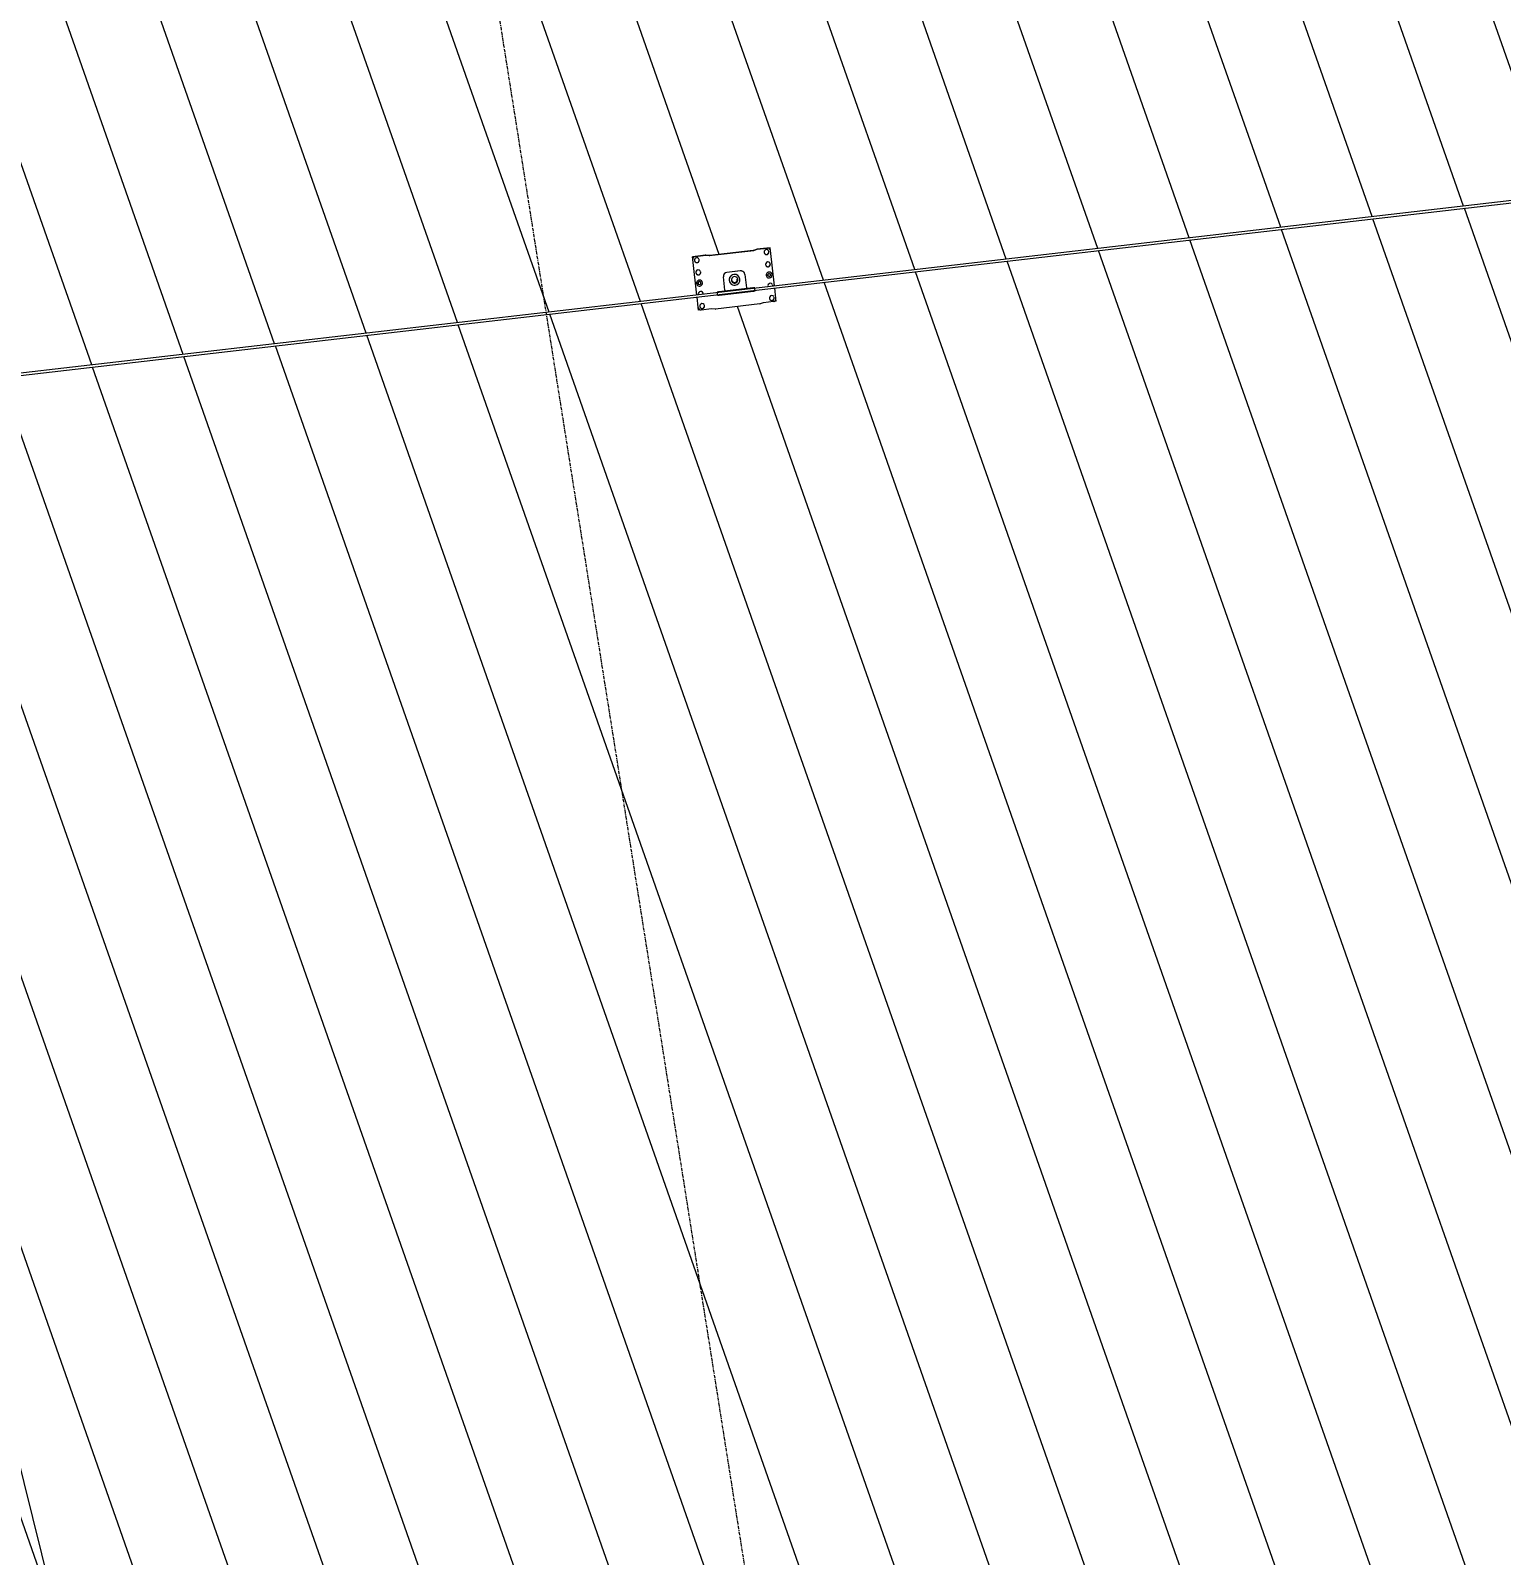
# Model space of a CAD drawing. Header units: millimetres. Extents: x -2355779 to -2216356, y 3874558 to 4068437.
# Drawn here: x -2318621 to -2313166, y 3975290 to 3980943 of the extents above; entities that cross this region are included whole.
import ezdxf

# ---------------------------------------------------------------- set-up
doc = ezdxf.new("R2010")
doc.units = ezdxf.units.MM
doc.linetypes.add('Grid Line', pattern=[21, 12, -3, 3, -3])
for name, color, linetype, lineweight in [('A-ANNO-DIMS', 211, 'Continuous', 5), ('A-ANNO-DIMS-200', 211, 'Continuous', 5), ('A-ROOF-PATT', 132, 'Continuous', 5), ('G-ANNO-SYMB', 111, 'Continuous', 5), ('Q-SPCQ', 91, 'Continuous', 5), ('S-GRID', 1, 'Continuous', 5)]:
    doc.layers.add(name, color=color, linetype=linetype, lineweight=lineweight)
doc.styles.add('Arial', font='arial.ttf', dxfattribs={"height": 500})
doc.dimstyles.new('2_5-Diagonal-_deg_-Decimal_O', dxfattribs={"dimscale": 304.8, "dimtxt": 510.1297, "dimasz": 0.984252, "dimexe": 0.656168, "dimexo": 0.0625, "dimgap": 0.984252, "dimtad": 1, "dimdec": 0, "dimzin": 0, "dimdsep": 46, "dimtxsty": 'Arial', "dimblk1": 'OBLIQUE', "dimblk2": 'OBLIQUE', "dimsah": 1, "dimcen": 0.09, "dimdle": 0.656168, "dimazin": 0, "dimtfac": 1, "dimtdec": 4, "dimtix": 1, "dimtmove": 0, "dimatfit": 3, "dimfxl": 3.28084, "dimfxlon": 1, "dimtvp": 1, "dimtfill": 1, "dimtolj": 1, "dimtzin": 0, "dimlwd": 15, "dimlwe": 15, "dimarcsym": 2})

# ---------------------------------------------------------------- blocks, each defined once
blk = doc.blocks.new('Static Line_Sayfa_Metal Deck_Pan Mount - Up to 15 _ pitch - Max 2 Users-1848369-GA - Part B 6m')
at = {"layer": 'Q-SPCQ'}
for p, q in [((-2310320.5, 3980638.2), (-2316004.8, 3979979.8)), ((-2316003.9, 3979971.8), (-2310319.6, 3980630.3)), ((-2316117, 3980110.4), (-2316166.7, 3980104.7)), ((-2316117, 3980110.3), (-2316117, 3980110.4)), ((-2316104.1, 3980109.1), (-2315939.4, 3980128.1)), ((-2315941, 3980128.1), (-2316102.6, 3980109.4)), ((-2315928.4, 3980132), (-2315940, 3980128.2)), ((-2315938.4, 3980128.3), (-2315926.9, 3980132.1)), ((-2315878.6, 3980138), (-2315928.3, 3980132.2)), ((-2315928.3, 3980132.1), (-2315878.6, 3980137.8)), ((-2315888.5, 3980136.7), (-2315927.5, 3980132.2)), ((-2315925.9, 3980132.3), (-2315888.5, 3980136.6)), ((-2315900.3, 3980118.9), (-2315900.3, 3980118.8)), ((-2315883.3, 3980124.8), (-2315883.3, 3980124.9)), ((-2315878.6, 3980137.8), (-2315878.6, 3980138)), ((-2315877.4, 3980127.8), (-2315878.6, 3980137.8)), ((-2315877.9, 3980130), (-2315877.9, 3980130.1)), ((-2315862.3, 3979996.6), (-2315877.4, 3980127.8)), ((-2316166.7, 3980104.5), (-2316117, 3980110.3)), ((-2316165.5, 3980094.5), (-2316166.7, 3980104.5)), ((-2316150.3, 3979962.3), (-2316165.5, 3980094.5)), ((-2316158.6, 3980089), (-2316158.6, 3980089)), ((-2316117.8, 3980110.2), (-2316156.7, 3980105.7)), ((-2316156.7, 3980105.6), (-2316119.3, 3980109.9)), ((-2316141.6, 3980094.9), (-2316141.6, 3980095)), ((-2316118.3, 3980110), (-2316105, 3980109)), ((-2316103.5, 3980109.3), (-2316116.8, 3980110.3)), ((-2315895.1, 3980073.5), (-2315895.1, 3980073.4)), ((-2315878.1, 3980079.4), (-2315878.1, 3980079.5)), ((-2316153.4, 3980043.6), (-2316153.3, 3980043.6)), ((-2316145.4, 3980009.3), (-2316141, 3980012.8)), ((-2316140.9, 3980012.5), (-2316145.4, 3980009)), ((-2316144.8, 3980003.7), (-2316145.4, 3980009.3)), ((-2316145.4, 3980009), (-2316144.7, 3980003.5)), ((-2316144.7, 3980003.5), (-2316139.6, 3980001.3)), ((-2316140.9, 3980012.5), (-2316141, 3980012.7)), ((-2316141, 3980012.7), (-2316135.8, 3980010.4)), ((-2316135.7, 3980010.2), (-2316140.9, 3980012.5)), ((-2316139.6, 3980001.3), (-2316135.1, 3980004.6)), ((-2316136.4, 3980049.5), (-2316136.4, 3980049.6)), ((-2316135.1, 3980004.6), (-2316135.7, 3980010.2)), ((-2316046, 3979980.4), (-2316051.7, 3980029.5)), ((-2315988.9, 3980052), (-2316038.6, 3980046.3)), ((-2315988.8, 3980051.9), (-2316038.5, 3980046.1)), ((-2316029, 3980012.7), (-2316029, 3980012.5)), ((-2316021.3, 3980015.2), (-2316021.2, 3980014.8)), ((-2316019.2, 3980015.4), (-2316019.2, 3980015.4)), ((-2316000.9, 3980021.8), (-2316000.9, 3980021.8)), ((-2315999, 3980022.6), (-2315999.1, 3980023)), ((-2315991.5, 3980025.7), (-2315991.5, 3980025.8)), ((-2315973, 3980042), (-2315973, 3980042.1)), ((-2315972.2, 3980038.7), (-2315966.6, 3979989.6)), ((-2315882.7, 3980042.6), (-2315887.2, 3980039.2)), ((-2315887.2, 3980039.2), (-2315886.5, 3980033.6)), ((-2315882.6, 3980042.4), (-2315887.1, 3980038.9)), ((-2315887.1, 3980038.9), (-2315886.4, 3980033.3)), ((-2315886.4, 3980033.3), (-2315881.3, 3980031.1)), ((-2315877.6, 3980040.3), (-2315882.7, 3980042.6)), ((-2315882.6, 3980042.4), (-2315882.7, 3980042.6)), ((-2315877.5, 3980040), (-2315882.6, 3980042.4)), ((-2315881.3, 3980031.1), (-2315876.8, 3980034.5)), ((-2315876.8, 3980034.5), (-2315877.5, 3980040)), ((-2315869, 3980000), (-2315869, 3980000.1)), ((-2316003.8, 3979979.9), (-2348375.7, 3976235.9)), ((-2348375.7, 3976227.9), (-2316002.9, 3979972)), ((-2316144.9, 3979915.9), (-2316149.5, 3979955.5)), ((-2316144.2, 3979964.3), (-2316144.2, 3979964.2)), ((-2316144.2, 3979964.2), (-2316144.1, 3979963.9)), ((-2316127.2, 3979970.2), (-2316127.2, 3979970.2)), ((-2316070.4, 3979974.5), (-2316074.5, 3979973)), ((-2316073.3, 3979962.6), (-2316068.9, 3979962.1)), ((-2316068.1, 3979975), (-2316070.4, 3979974.5)), ((-2316066.6, 3979962.1), (-2316068.9, 3979962.1)), ((-2315942.1, 3979989.6), (-2316068.1, 3979975)), ((-2316066.6, 3979962.1), (-2315940.6, 3979976.7)), ((-2315942.1, 3979989.6), (-2315939.8, 3979989.6)), ((-2315940.6, 3979976.7), (-2315938.4, 3979977.2)), ((-2315935.4, 3979989.1), (-2315939.8, 3979989.6)), ((-2315938.4, 3979977.2), (-2315934.2, 3979978.7)), ((-2315886, 3979994.1), (-2315885.9, 3979994.1)), ((-2315880.7, 3979948.8), (-2315880.7, 3979948.7)), ((-2315863.7, 3979954.7), (-2315863.8, 3979954.7)), ((-2315856.9, 3979949.2), (-2315861.5, 3979989.1)), ((-2315855.8, 3979939.4), (-2315856.9, 3979949.2)), ((-2316143.8, 3979906.1), (-2316145, 3979915.9)), ((-2316144.5, 3979913.8), (-2316144.4, 3979913.8)), ((-2316134.6, 3979907.2), (-2316143.8, 3979906.1)), ((-2316139, 3979918.9), (-2316139, 3979918.8)), ((-2316096.4, 3979911.5), (-2316133.9, 3979907.1)), ((-2316122, 3979924.8), (-2316122, 3979924.9)), ((-2316082.2, 3979910.6), (-2316095.5, 3979911.5)), ((-2315916.6, 3979929.7), (-2316081.2, 3979910.7)), ((-2315904, 3979933.7), (-2315915.6, 3979929.9)), ((-2315865.7, 3979938.2), (-2315903.1, 3979933.8)), ((-2315855.8, 3979939.4), (-2315864.9, 3979938.4))]:
    blk.add_line(p, q, dxfattribs=at)
at = {"layer": 'Q-SPCQ', "flags": 128}
for points in [[(-2315900.3, 3980118.8), (-2315900.2, 3980118.5), (-2315900, 3980118.2), (-2315899.9, 3980117.8), (-2315899.7, 3980117.5), (-2315899.5, 3980117.2), (-2315899.3, 3980116.9), (-2315899.1, 3980116.6), (-2315898.9, 3980116.3), (-2315898.7, 3980116), (-2315898.5, 3980115.8), (-2315898.2, 3980115.5), (-2315898, 3980115.2), (-2315897.7, 3980115), (-2315897.4, 3980114.8), (-2315897.1, 3980114.5), (-2315896.8, 3980114.3), (-2315896.5, 3980114.1), (-2315896.2, 3980114), (-2315895.9, 3980113.8), (-2315895.6, 3980113.6), (-2315895.3, 3980113.5), (-2315894.9, 3980113.4), (-2315894.6, 3980113.2), (-2315894.2, 3980113.1), (-2315893.9, 3980113.1), (-2315893.5, 3980113), (-2315893.2, 3980112.9), (-2315892.8, 3980112.9), (-2315892.5, 3980112.8), (-2315892.1, 3980112.8), (-2315891.7, 3980112.8), (-2315891.4, 3980112.8), (-2315891, 3980112.8), (-2315890.8, 3980112.9)], [(-2315890.8, 3980112.9), (-2315890.4, 3980112.9), (-2315890.1, 3980113), (-2315889.7, 3980113.1), (-2315889.4, 3980113.1), (-2315889, 3980113.3), (-2315888.7, 3980113.4), (-2315888.3, 3980113.5), (-2315888, 3980113.6), (-2315887.7, 3980113.8), (-2315887.4, 3980114), (-2315887.1, 3980114.2), (-2315886.8, 3980114.4), (-2315886.5, 3980114.6), (-2315886.2, 3980114.8), (-2315885.9, 3980115), (-2315885.6, 3980115.3), (-2315885.4, 3980115.5), (-2315885.1, 3980115.8), (-2315884.9, 3980116), (-2315884.7, 3980116.3), (-2315884.5, 3980116.6), (-2315884.3, 3980116.9), (-2315884.1, 3980117.2), (-2315883.9, 3980117.5), (-2315883.7, 3980117.8), (-2315883.6, 3980118.2), (-2315883.4, 3980118.5), (-2315883.3, 3980118.8), (-2315883.2, 3980119.2), (-2315883.1, 3980119.5), (-2315883, 3980119.9), (-2315882.9, 3980120.2), (-2315882.9, 3980120.6), (-2315882.8, 3980120.9), (-2315882.8, 3980121.3), (-2315882.8, 3980121.7), (-2315882.8, 3980122), (-2315882.8, 3980122.4), (-2315882.9, 3980122.7), (-2315882.9, 3980123.1), (-2315883, 3980123.5), (-2315883, 3980123.8), (-2315883.1, 3980124.2), (-2315883.2, 3980124.5), (-2315883.3, 3980124.8)], [(-2316158.6, 3980089), (-2316158.4, 3980088.6), (-2316158.3, 3980088.3), (-2316158.1, 3980088), (-2316158, 3980087.6), (-2316157.8, 3980087.3), (-2316157.6, 3980087), (-2316157.4, 3980086.7), (-2316157.2, 3980086.4), (-2316157, 3980086.2), (-2316156.7, 3980085.9), (-2316156.5, 3980085.6), (-2316156.2, 3980085.4), (-2316156, 3980085.1), (-2316155.7, 3980084.9), (-2316155.4, 3980084.7), (-2316155.1, 3980084.5), (-2316154.8, 3980084.3), (-2316154.5, 3980084.1), (-2316154.2, 3980083.9), (-2316153.8, 3980083.8), (-2316153.5, 3980083.6), (-2316153.2, 3980083.5), (-2316152.8, 3980083.4), (-2316152.5, 3980083.3), (-2316152.1, 3980083.2), (-2316151.8, 3980083.1), (-2316151.4, 3980083), (-2316151.1, 3980083), (-2316150.7, 3980083), (-2316150.4, 3980082.9), (-2316150, 3980082.9), (-2316149.6, 3980083), (-2316149.3, 3980083), (-2316149, 3980083)], [(-2316149, 3980083), (-2316148.7, 3980083), (-2316148.3, 3980083.1), (-2316148, 3980083.2), (-2316147.6, 3980083.3), (-2316147.3, 3980083.4), (-2316146.9, 3980083.5), (-2316146.6, 3980083.6), (-2316146.3, 3980083.8), (-2316146, 3980083.9), (-2316145.6, 3980084.1), (-2316145.3, 3980084.3), (-2316145, 3980084.5), (-2316144.7, 3980084.7), (-2316144.4, 3980084.9), (-2316144.2, 3980085.1), (-2316143.9, 3980085.4), (-2316143.6, 3980085.6), (-2316143.4, 3980085.9), (-2316143.2, 3980086.2), (-2316142.9, 3980086.4), (-2316142.7, 3980086.7), (-2316142.5, 3980087), (-2316142.3, 3980087.3), (-2316142.2, 3980087.7), (-2316142, 3980088), (-2316141.8, 3980088.3), (-2316141.7, 3980088.6), (-2316141.6, 3980089), (-2316141.5, 3980089.3), (-2316141.4, 3980089.7), (-2316141.3, 3980090), (-2316141.2, 3980090.4), (-2316141.2, 3980090.7), (-2316141.1, 3980091.1), (-2316141.1, 3980091.4), (-2316141.1, 3980091.8), (-2316141.1, 3980092.2), (-2316141.1, 3980092.5), (-2316141.1, 3980092.9), (-2316141.2, 3980093.2), (-2316141.2, 3980093.6), (-2316141.3, 3980093.9), (-2316141.4, 3980094.3), (-2316141.5, 3980094.6), (-2316141.6, 3980094.9)], [(-2315895.1, 3980073.4), (-2315895, 3980073.1), (-2315894.8, 3980072.8), (-2315894.7, 3980072.4), (-2315894.5, 3980072.1), (-2315894.3, 3980071.8), (-2315894.1, 3980071.5), (-2315893.9, 3980071.2), (-2315893.7, 3980070.9), (-2315893.5, 3980070.6), (-2315893.2, 3980070.4), (-2315893, 3980070.1), (-2315892.7, 3980069.9), (-2315892.5, 3980069.6), (-2315892.2, 3980069.4), (-2315891.9, 3980069.2), (-2315891.6, 3980069), (-2315891.3, 3980068.8), (-2315891, 3980068.6), (-2315890.7, 3980068.4), (-2315890.4, 3980068.3), (-2315890, 3980068.1), (-2315889.7, 3980068), (-2315889.4, 3980067.9), (-2315889, 3980067.8), (-2315888.7, 3980067.7), (-2315888.3, 3980067.6), (-2315888, 3980067.5), (-2315887.6, 3980067.5), (-2315887.2, 3980067.5), (-2315886.9, 3980067.4), (-2315886.5, 3980067.4), (-2315886.2, 3980067.4), (-2315885.8, 3980067.5), (-2315885.6, 3980067.5)], [(-2315885.6, 3980067.5), (-2315885.2, 3980067.5), (-2315884.8, 3980067.6), (-2315884.5, 3980067.7), (-2315884.1, 3980067.8), (-2315883.8, 3980067.9), (-2315883.5, 3980068), (-2315883.1, 3980068.1), (-2315882.8, 3980068.3), (-2315882.5, 3980068.4), (-2315882.2, 3980068.6), (-2315881.8, 3980068.8), (-2315881.5, 3980069), (-2315881.3, 3980069.2), (-2315881, 3980069.4), (-2315880.7, 3980069.6), (-2315880.4, 3980069.9), (-2315880.2, 3980070.1), (-2315879.9, 3980070.4), (-2315879.7, 3980070.7), (-2315879.5, 3980070.9), (-2315879.2, 3980071.2), (-2315879, 3980071.5), (-2315878.9, 3980071.8), (-2315878.7, 3980072.1), (-2315878.5, 3980072.5), (-2315878.4, 3980072.8), (-2315878.2, 3980073.1), (-2315878.1, 3980073.5), (-2315878, 3980073.8), (-2315877.9, 3980074.1), (-2315877.8, 3980074.5), (-2315877.7, 3980074.9), (-2315877.7, 3980075.2), (-2315877.6, 3980075.6), (-2315877.6, 3980075.9), (-2315877.6, 3980076.3), (-2315877.6, 3980076.6), (-2315877.6, 3980077), (-2315877.6, 3980077.4), (-2315877.7, 3980077.7), (-2315877.7, 3980078.1), (-2315877.8, 3980078.4), (-2315877.9, 3980078.8), (-2315878, 3980079.1), (-2315878.1, 3980079.4)], [(-2316153.3, 3980043.6), (-2316153.2, 3980043.2), (-2316153.1, 3980042.9), (-2316152.9, 3980042.6), (-2316152.8, 3980042.3), (-2316152.6, 3980041.9), (-2316152.4, 3980041.6), (-2316152.2, 3980041.3), (-2316152, 3980041.1), (-2316151.7, 3980040.8), (-2316151.5, 3980040.5), (-2316151.3, 3980040.2), (-2316151, 3980040), (-2316150.7, 3980039.7), (-2316150.5, 3980039.5), (-2316150.2, 3980039.3), (-2316149.9, 3980039.1), (-2316149.6, 3980038.9), (-2316149.3, 3980038.7), (-2316148.9, 3980038.5), (-2316148.6, 3980038.4), (-2316148.3, 3980038.2), (-2316148, 3980038.1), (-2316147.6, 3980038), (-2316147.3, 3980037.9), (-2316146.9, 3980037.8), (-2316146.6, 3980037.7), (-2316146.2, 3980037.7), (-2316145.9, 3980037.6), (-2316145.5, 3980037.6), (-2316145.1, 3980037.6), (-2316144.8, 3980037.6), (-2316144.4, 3980037.6), (-2316144.1, 3980037.6), (-2316143.8, 3980037.6)], [(-2316143.8, 3980037.6), (-2316143.5, 3980037.7), (-2316143.1, 3980037.7), (-2316142.8, 3980037.8), (-2316142.4, 3980037.9), (-2316142.1, 3980038), (-2316141.7, 3980038.1), (-2316141.4, 3980038.3), (-2316141.1, 3980038.4), (-2316140.7, 3980038.6), (-2316140.4, 3980038.7), (-2316140.1, 3980038.9), (-2316139.8, 3980039.1), (-2316139.5, 3980039.3), (-2316139.2, 3980039.5), (-2316139, 3980039.8), (-2316138.7, 3980040), (-2316138.4, 3980040.3), (-2316138.2, 3980040.5), (-2316137.9, 3980040.8), (-2316137.7, 3980041.1), (-2316137.5, 3980041.4), (-2316137.3, 3980041.7), (-2316137.1, 3980042), (-2316136.9, 3980042.3), (-2316136.8, 3980042.6), (-2316136.6, 3980042.9), (-2316136.5, 3980043.3), (-2316136.4, 3980043.6), (-2316136.2, 3980043.9), (-2316136.1, 3980044.3), (-2316136.1, 3980044.6), (-2316136, 3980045), (-2316135.9, 3980045.3), (-2316135.9, 3980045.7), (-2316135.9, 3980046.1), (-2316135.8, 3980046.4), (-2316135.8, 3980046.8), (-2316135.9, 3980047.1), (-2316135.9, 3980047.5), (-2316135.9, 3980047.8), (-2316136, 3980048.2), (-2316136.1, 3980048.6), (-2316136.2, 3980048.9), (-2316136.3, 3980049.2), (-2316136.4, 3980049.5)], [(-2316021.2, 3980014.8), (-2316021, 3980014.4), (-2316020.8, 3980014), (-2316020.6, 3980013.5), (-2316020.4, 3980013.1), (-2316020.2, 3980012.7), (-2316019.9, 3980012.3), (-2316019.6, 3980011.9), (-2316019.4, 3980011.6), (-2316019.1, 3980011.2), (-2316018.8, 3980010.8), (-2316018.4, 3980010.5), (-2316018.1, 3980010.2), (-2316017.8, 3980009.9), (-2316017.4, 3980009.6), (-2316017, 3980009.3), (-2316016.6, 3980009), (-2316016.2, 3980008.7), (-2316015.8, 3980008.5), (-2316015.4, 3980008.3), (-2316015, 3980008.1), (-2316014.6, 3980007.9), (-2316014.1, 3980007.7), (-2316013.7, 3980007.6), (-2316013.2, 3980007.4), (-2316012.8, 3980007.3), (-2316012.3, 3980007.2), (-2316011.9, 3980007.1), (-2316011.4, 3980007.1), (-2316010.9, 3980007), (-2316010.5, 3980007), (-2316010, 3980007), (-2316009.5, 3980007), (-2316009.1, 3980007), (-2316008.7, 3980007.1)], [(-2316019.2, 3980015.4), (-2316019, 3980015), (-2316018.9, 3980014.6), (-2316018.7, 3980014.3), (-2316018.5, 3980013.9), (-2316018.3, 3980013.6), (-2316018.1, 3980013.3), (-2316017.9, 3980013), (-2316017.7, 3980012.6), (-2316017.4, 3980012.3), (-2316017.2, 3980012), (-2316016.9, 3980011.8), (-2316016.6, 3980011.5), (-2316016.4, 3980011.2), (-2316016.1, 3980011), (-2316015.7, 3980010.8), (-2316015.4, 3980010.5), (-2316015.1, 3980010.3), (-2316014.8, 3980010.1), (-2316014.4, 3980009.9), (-2316014.1, 3980009.8), (-2316013.7, 3980009.6), (-2316013.4, 3980009.5), (-2316013, 3980009.3), (-2316012.6, 3980009.2), (-2316012.2, 3980009.1), (-2316011.9, 3980009.1), (-2316011.5, 3980009), (-2316011.1, 3980008.9), (-2316010.7, 3980008.9), (-2316010.3, 3980008.9), (-2316009.9, 3980008.9), (-2316009.6, 3980008.9), (-2316009.2, 3980008.9), (-2316008.9, 3980008.9)], [(-2316008.9, 3980008.9), (-2316008.5, 3980009), (-2316008.1, 3980009.1), (-2316007.8, 3980009.1), (-2316007.4, 3980009.2), (-2316007, 3980009.4), (-2316006.6, 3980009.5), (-2316006.3, 3980009.6), (-2316005.9, 3980009.8), (-2316005.6, 3980009.9), (-2316005.2, 3980010.1), (-2316004.9, 3980010.3), (-2316004.6, 3980010.5), (-2316004.3, 3980010.8), (-2316004, 3980011), (-2316003.7, 3980011.2), (-2316003.4, 3980011.5), (-2316003.1, 3980011.8), (-2316002.8, 3980012.1), (-2316002.6, 3980012.4), (-2316002.3, 3980012.7), (-2316002.1, 3980013), (-2316001.9, 3980013.3), (-2316001.7, 3980013.6), (-2316001.5, 3980014), (-2316001.3, 3980014.3), (-2316001.1, 3980014.7), (-2316001, 3980015), (-2316000.9, 3980015.4), (-2316000.7, 3980015.7), (-2316000.6, 3980016.1), (-2316000.5, 3980016.5), (-2316000.5, 3980016.9), (-2316000.4, 3980017.3), (-2316000.4, 3980017.6), (-2316000.3, 3980018), (-2316000.3, 3980018.4), (-2316000.3, 3980018.8), (-2316000.3, 3980019.2), (-2316000.4, 3980019.6), (-2316000.4, 3980020), (-2316000.5, 3980020.4), (-2316000.6, 3980020.7), (-2316000.7, 3980021.1), (-2316000.8, 3980021.5), (-2316000.9, 3980021.8)], [(-2316008.7, 3980007.1), (-2316008.3, 3980007.1), (-2316007.8, 3980007.2), (-2316007.3, 3980007.3), (-2316006.9, 3980007.4), (-2316006.4, 3980007.6), (-2316006, 3980007.7), (-2316005.6, 3980007.9), (-2316005.1, 3980008.1), (-2316004.7, 3980008.3), (-2316004.3, 3980008.5), (-2316003.9, 3980008.8), (-2316003.5, 3980009), (-2316003.1, 3980009.3), (-2316002.7, 3980009.6), (-2316002.4, 3980009.9), (-2316002, 3980010.2), (-2316001.7, 3980010.5), (-2316001.4, 3980010.9), (-2316001.1, 3980011.2), (-2316000.8, 3980011.6), (-2316000.5, 3980012), (-2316000.2, 3980012.3), (-2316000, 3980012.7), (-2315999.7, 3980013.2), (-2315999.5, 3980013.6), (-2315999.3, 3980014), (-2315999.1, 3980014.4), (-2315999, 3980014.9), (-2315998.8, 3980015.3), (-2315998.7, 3980015.8), (-2315998.6, 3980016.2), (-2315998.5, 3980016.7), (-2315998.4, 3980017.2), (-2315998.4, 3980017.6), (-2315998.3, 3980018.1), (-2315998.3, 3980018.6), (-2315998.3, 3980019), (-2315998.3, 3980019.5), (-2315998.4, 3980020), (-2315998.4, 3980020.4), (-2315998.5, 3980020.9), (-2315998.6, 3980021.3), (-2315998.7, 3980021.8), (-2315998.9, 3980022.3), (-2315999, 3980022.6)], [(-2315868.5, 3979995.8), (-2315868.5, 3979996.2), (-2315868.5, 3979996.6), (-2315868.5, 3979996.9), (-2315868.5, 3979997.3), (-2315868.5, 3979997.6), (-2315868.5, 3979998), (-2315868.5, 3979998.3), (-2315868.6, 3979998.7), (-2315868.7, 3979999.1), (-2315868.8, 3979999.4), (-2315868.9, 3979999.7), (-2315869, 3980000)], [(-2316126.9, 3979965.6), (-2316126.8, 3979966), (-2316126.8, 3979966.3), (-2316126.7, 3979966.7), (-2316126.7, 3979967), (-2316126.7, 3979967.4), (-2316126.7, 3979967.8), (-2316126.8, 3979968.1), (-2316126.8, 3979968.5), (-2316126.9, 3979968.8), (-2316126.9, 3979969.2), (-2316127, 3979969.5), (-2316127.1, 3979969.9), (-2316127.2, 3979970.2)], [(-2315885.9, 3979994.1), (-2315885.8, 3979993.7), (-2315885.7, 3979993.4), (-2315885.5, 3979993.1)], [(-2315880.7, 3979948.7), (-2315880.6, 3979948.4), (-2315880.5, 3979948), (-2315880.3, 3979947.7), (-2315880.1, 3979947.4), (-2315880, 3979947.1), (-2315879.8, 3979946.8), (-2315879.6, 3979946.5), (-2315879.4, 3979946.2), (-2315879.1, 3979945.9), (-2315878.9, 3979945.6), (-2315878.6, 3979945.4), (-2315878.4, 3979945.1), (-2315878.1, 3979944.9), (-2315877.8, 3979944.6), (-2315877.6, 3979944.4), (-2315877.3, 3979944.2), (-2315877, 3979944), (-2315876.6, 3979943.8), (-2315876.3, 3979943.7), (-2315876, 3979943.5), (-2315875.7, 3979943.4), (-2315875.3, 3979943.2), (-2315875, 3979943.1), (-2315874.7, 3979943), (-2315874.3, 3979942.9), (-2315874, 3979942.8), (-2315873.6, 3979942.8), (-2315873.2, 3979942.7), (-2315872.9, 3979942.7), (-2315872.5, 3979942.7), (-2315872.2, 3979942.7), (-2315871.8, 3979942.7), (-2315871.4, 3979942.7), (-2315871.2, 3979942.7)], [(-2315871.2, 3979942.7), (-2315870.8, 3979942.8), (-2315870.5, 3979942.8), (-2315870.1, 3979942.9), (-2315869.8, 3979943), (-2315869.4, 3979943.1), (-2315869.1, 3979943.2), (-2315868.8, 3979943.4), (-2315868.4, 3979943.5), (-2315868.1, 3979943.7), (-2315867.8, 3979943.8), (-2315867.5, 3979944), (-2315867.2, 3979944.2), (-2315866.9, 3979944.4), (-2315866.6, 3979944.7), (-2315866.3, 3979944.9), (-2315866.1, 3979945.1), (-2315865.8, 3979945.4), (-2315865.6, 3979945.6), (-2315865.3, 3979945.9), (-2315865.1, 3979946.2), (-2315864.9, 3979946.5), (-2315864.7, 3979946.8), (-2315864.5, 3979947.1), (-2315864.3, 3979947.4), (-2315864.2, 3979947.7), (-2315864, 3979948), (-2315863.9, 3979948.4), (-2315863.7, 3979948.7), (-2315863.6, 3979949), (-2315863.5, 3979949.4), (-2315863.4, 3979949.7), (-2315863.4, 3979950.1), (-2315863.3, 3979950.5), (-2315863.3, 3979950.8), (-2315863.2, 3979951.2), (-2315863.2, 3979951.5), (-2315863.2, 3979951.9), (-2315863.3, 3979952.2), (-2315863.3, 3979952.6), (-2315863.3, 3979953), (-2315863.4, 3979953.3), (-2315863.5, 3979953.7), (-2315863.5, 3979954), (-2315863.6, 3979954.4), (-2315863.7, 3979954.7)], [(-2316139, 3979918.8), (-2316138.9, 3979918.5), (-2316138.7, 3979918.1), (-2316138.6, 3979917.8), (-2316138.4, 3979917.5), (-2316138.2, 3979917.2), (-2316138, 3979916.9), (-2316137.8, 3979916.6), (-2316137.6, 3979916.3), (-2316137.4, 3979916), (-2316137.2, 3979915.7), (-2316136.9, 3979915.5), (-2316136.6, 3979915.2), (-2316136.4, 3979915), (-2316136.1, 3979914.8), (-2316135.8, 3979914.5), (-2316135.5, 3979914.3), (-2316135.2, 3979914.1), (-2316134.9, 3979914), (-2316134.6, 3979913.8), (-2316134.3, 3979913.6), (-2316133.9, 3979913.5), (-2316133.6, 3979913.4), (-2316133.3, 3979913.2), (-2316132.9, 3979913.1), (-2316132.6, 3979913.1), (-2316132.2, 3979913), (-2316131.9, 3979912.9), (-2316131.5, 3979912.9), (-2316131.1, 3979912.8), (-2316130.8, 3979912.8), (-2316130.4, 3979912.8), (-2316130.1, 3979912.8), (-2316129.7, 3979912.8), (-2316129.5, 3979912.9)], [(-2316129.5, 3979912.9), (-2316129.1, 3979912.9), (-2316128.8, 3979913), (-2316128.4, 3979913.1), (-2316128.1, 3979913.1), (-2316127.7, 3979913.3), (-2316127.4, 3979913.4), (-2316127, 3979913.5), (-2316126.7, 3979913.6), (-2316126.4, 3979913.8), (-2316126.1, 3979914), (-2316125.8, 3979914.2), (-2316125.5, 3979914.4), (-2316125.2, 3979914.6), (-2316124.9, 3979914.8), (-2316124.6, 3979915), (-2316124.3, 3979915.3), (-2316124.1, 3979915.5), (-2316123.8, 3979915.8), (-2316123.6, 3979916), (-2316123.4, 3979916.3), (-2316123.2, 3979916.6), (-2316122.9, 3979916.9), (-2316122.8, 3979917.2), (-2316122.6, 3979917.5), (-2316122.4, 3979917.8), (-2316122.3, 3979918.2), (-2316122.1, 3979918.5), (-2316122, 3979918.8), (-2316121.9, 3979919.2), (-2316121.8, 3979919.5), (-2316121.7, 3979919.9), (-2316121.6, 3979920.2), (-2316121.6, 3979920.6), (-2316121.5, 3979920.9), (-2316121.5, 3979921.3), (-2316121.5, 3979921.7), (-2316121.5, 3979922), (-2316121.5, 3979922.4), (-2316121.5, 3979922.7), (-2316121.6, 3979923.1), (-2316121.6, 3979923.5), (-2316121.7, 3979923.8), (-2316121.8, 3979924.2), (-2316121.9, 3979924.5), (-2316122, 3979924.8)]]:
    blk.add_lwpolyline(points, dxfattribs=at)
at = {"layer": 'Q-SPCQ'}
for centre, major_axis, ratio, start_param, end_param in [((-2315941, 3980128.1), (0.993, 0.114), 0.051038, 4.723987, 6.042624), ((-2315939.4, 3980128.2), (0.993, 0.114), 0.051038, 4.723987, 6.042624), ((-2315927.5, 3980132.1), (0.993, 0.114), 0.051038, 1.582394, 1.802167), ((-2315925.9, 3980132.2), (0.993, 0.114), 0.051038, 1.582394, 2.901031), ((-2315891.8, 3980121.9), (8.49, 2.98), 0.99863, 1.347635, 3.44203), ((-2315891.8, 3980121.9), (8.49, 2.98), 0.99863, 3.541054, 4.489228), ((-2315891.8, 3980121.9), (8.49, 2.98), 0.99863, 5.536425, 7.63082), ((-2315891.8, 3980121.9), (8.49, 2.98), 0.99863, 4.489228, 5.459951), ((-2315887.4, 3980126.8), (9.43, 3.32), 0.99863, 0.038638, 1.347635), ((-2315887.3, 3980126.7), (9.43, 3.32), 0.99863, 6.060024, 7.63082), ((-2316155.6, 3980095.8), (9.43, 3.32), 0.99863, 1.347635, 2.918431), ((-2316155.5, 3980095.7), (9.43, 3.32), 0.99863, 1.347635, 2.918431), ((-2316150.1, 3980092), (8.49, 2.98), 0.99863, 1.347635, 3.141593), ((-2316150.1, 3980092), (8.49, 2.98), 0.99863, 3.502719, 4.489228), ((-2316144.9, 3980046.6), (8.49, 2.98), 0.99863, 1.347635, 3.141593), ((-2316150.1, 3980092), (8.49, 2.98), 0.99863, 0.300437, 1.347635), ((-2316150.1, 3980092), (8.49, 2.98), 0.99863, 4.489228, 5.408181), ((-2316144.9, 3980046.6), (8.49, 2.98), 0.99863, 0.300437, 1.347635), ((-2316150.1, 3980092), (8.49, 2.98), 0.99863, 5.536425, 6.283185), ((-2316119.2, 3980109.9), (0.993, 0.114), 0.051038, 0.263758, 1.582394), ((-2316117.7, 3980110.1), (0.993, 0.114), 0.051038, 0.263758, 1.582394), ((-2316104.1, 3980109.1), (0.993, 0.114), 0.051038, 3.40535, 4.723987), ((-2316102.6, 3980109.4), (0.993, 0.114), 0.051038, 3.40535, 4.723987), ((-2315886.6, 3980076.5), (8.49, 2.98), 0.99863, 1.347635, 3.44203), ((-2315886.6, 3980076.5), (8.49, 2.98), 0.99863, 3.541054, 4.489228), ((-2315886.6, 3980076.5), (8.49, 2.98), 0.99863, 5.536425, 7.63082), ((-2315886.6, 3980076.5), (8.49, 2.98), 0.99863, 4.489228, 5.408181), ((-2316140.3, 3980006.9), (10.4, 3.6), 0.99863, 1.347635, 4.489228), ((-2316144.9, 3980046.6), (8.49, 2.98), 0.99863, 3.502719, 4.489228), ((-2316144.9, 3980046.6), (8.49, 2.98), 0.99863, 4.489228, 5.408181), ((-2316140.3, 3980006.9), (10.4, 3.6), 0.99863, 4.489228, 7.63082), ((-2316144.9, 3980046.6), (8.49, 2.98), 0.99863, 5.536425, 6.283185), ((-2316036.8, 3980031.3), (14.2, 5), 0.99863, 1.347635, 2.918431), ((-2316036.9, 3980031.4), (14.2, 5), 0.99863, 1.347635, 2.918431), ((-2316010.3, 3980019.3), (18.8, 6.6), 0.99863, 1.347635, 3.70383), ((-2316010.2, 3980019.1), (18.8, 6.6), 0.99863, 1.347635, 4.489228), ((-2316010.2, 3980019.1), (11.1, 3.9), 0.99863, 1.347635, 4.489228), ((-2316010.3, 3980019.3), (18.8, 6.6), 0.99863, 6.060024, 7.63082), ((-2316010.2, 3980019.1), (18.8, 6.6), 0.99863, 4.489228, 7.63082), ((-2316010.2, 3980019.1), (11.1, 3.9), 0.99863, 4.489228, 7.63082), ((-2315987.2, 3980037.2), (14.2, 5), 0.99863, 0.038638, 1.347635), ((-2315987.1, 3980037), (14.2, 5), 0.99863, 6.060024, 7.63082), ((-2315987.2, 3980037.2), (14.2, 5), 0.99863, 6.060024, 6.283185), ((-2315882, 3980036.8), (10.4, 3.6), 0.99863, 1.347635, 4.489228), ((-2315877.5, 3979997.1), (8.49, 2.98), 0.99863, 1.347635, 3.141593), ((-2315882, 3980036.8), (10.4, 3.6), 0.99863, 4.489228, 7.63082), ((-2315877.5, 3979997.1), (8.49, 2.98), 0.99863, 0.300438, 1.347635), ((-2315877.5, 3979997.1), (8.49, 2.98), 0.99863, 5.880722, 6.283185), ((-2316135.7, 3979967.2), (8.49, 2.98), 0.99863, 1.347635, 3.141593), ((-2316135.7, 3979967.2), (8.49, 2.98), 0.99863, 5.68533, 7.63082), ((-2316073.9, 3979967.8), (-0.6, 5.18), 0.011583, 0.002734, 0.472535), ((-2316073.9, 3979967.8), (-0.6, 5.18), 0.011583, 4.675347, 6.283185), ((-2316073.9, 3979967.8), (-0.6, 5.18), 0.011583, 3.141593, 4.661325), ((-2316073.9, 3979967.8), (-0.6, 5.18), 0.011583, 2.56693, 3.138859), ((-2316046, 3979980.2), (-0.46, 3.97), 0.011583, 1.519733, 2.56693), ((-2315966.5, 3979989.4), (-0.46, 3.97), 0.011583, 1.519733, 2.56693), ((-2315934.8, 3979983.9), (-0.6, 5.18), 0.011583, 0, 0.472535), ((-2315934.8, 3979983.9), (-0.6, 5.18), 0.011583, 4.661325, 6.280452), ((-2315934.8, 3979983.9), (-0.6, 5.18), 0.011583, 3.144326, 4.661325), ((-2315934.8, 3979983.9), (-0.6, 5.18), 0.011583, 2.56693, 3.141593), ((-2315872.3, 3979951.7), (8.49, 2.98), 0.99863, 1.347635, 3.141593), ((-2315872.3, 3979951.7), (8.49, 2.98), 0.99863, 3.502719, 4.489228), ((-2315872.3, 3979951.7), (8.49, 2.98), 0.99863, 0.300437, 1.347635), ((-2315872.3, 3979951.7), (8.49, 2.98), 0.99863, 4.489228, 5.408181), ((-2315866.8, 3979948.1), (9.43, 3.32), 0.99863, 4.489228, 6.060024), ((-2315872.3, 3979951.7), (8.49, 2.98), 0.99863, 5.536425, 6.283185), ((-2315866.8, 3979948.2), (9.43, 3.32), 0.99863, 4.751027, 6.060024), ((-2316135, 3979917.1), (9.43, 3.32), 0.99863, 2.918431, 4.489228), ((-2316130.5, 3979921.9), (8.49, 2.98), 0.99863, 1.347635, 3.44203), ((-2316135, 3979917.2), (9.43, 3.32), 0.99863, 3.965629, 4.227428), ((-2316130.5, 3979921.9), (8.49, 2.98), 0.99863, 3.502719, 4.489228), ((-2316130.5, 3979921.9), (8.49, 2.98), 0.99863, 5.536425, 7.63082), ((-2316130.5, 3979921.9), (8.49, 2.98), 0.99863, 4.489228, 5.459951), ((-2316096.4, 3979911.4), (0.993, 0.114), 0.051038, 0.263758, 1.582394), ((-2316081.2, 3979910.7), (0.993, 0.114), 0.051038, 3.40535, 4.723987), ((-2315916.6, 3979929.8), (0.993, 0.114), 0.051038, 4.723987, 6.042624), ((-2315903.1, 3979933.8), (0.993, 0.114), 0.051038, 1.582394, 2.901031)]:
    blk.add_ellipse(centre, major_axis=major_axis, ratio=ratio, start_param=start_param, end_param=end_param, dxfattribs=at)
for points in [[(-2316145.4, 3980009.3), (-2316145.3, 3980008.3), (-2316145.1, 3980006.5), (-2316144.9, 3980004.6), (-2316144.8, 3980003.7)], [(-2316135.8, 3980010.4), (-2316136.7, 3980010.8), (-2316138.4, 3980011.5), (-2316140.1, 3980012.3), (-2316141, 3980012.7)], [(-2315886.5, 3980033.6), (-2315886.6, 3980034.5), (-2315886.8, 3980036.3), (-2315887.1, 3980038.2), (-2315887.2, 3980039.1)], [(-2315882.7, 3980042.6), (-2315881.8, 3980042.2), (-2315880.1, 3980041.4), (-2315878.4, 3980040.6), (-2315877.6, 3980040.3)]]:
    blk.add_open_spline(points, degree=3, dxfattribs=at)
blk = doc.blocks.new('DIMBLOCK1-GA - Part B 6m')
at = {"layer": 'A-ANNO-DIMS-200', "lineweight": 15}
for p, q in [((-2327823, 4050069.3), (-2327854.3, 4050266.8)), ((-2327823, 4050069.3), (-2327698.4, 4050240.9)), ((-2327823, 4050069.3), (-2327947.7, 4049897.6)), ((-2327823, 4050069.3), (-2327823, 4050069.3)), ((-2327823, 4050069.3), (-2327772.6, 4049750.7)), ((-2337983.3, 4048155.4), (-2338052.2, 4048470.6)), ((-2337983.3, 4048155.4), (-2337868.8, 4048334)), ((-2337983.3, 4048155.4), (-2338097.8, 4047976.9)), ((-2337983.3, 4048155.4), (-2337940.6, 4047960.1))]:
    blk.add_line(p, q, dxfattribs=at)
for start, end in [(98.935842, 102.398894), (99.000328, 102.334407)]:
    blk.add_arc((-2300023.8, 3874558.4), 177698.8, start, end, dxfattribs=at)
at = {"layer": 'A-ANNO-DIMS-200', "color": 0, "lineweight": 15, "insert": (-2333894.9, 4049967.9), "char_height": 500, "width": 1958.898, "attachment_point": 1, "rotation": 10.6674, "line_spacing_factor": 0.941778, "style": 'Arial', "bg_fill": 3, "box_fill_scale": 1.25, "bg_fill_color": 256, "bg_fill_true_color": 13158600, "bg_fill_transparency": 0}
blk.add_mtext('3.33°', dxfattribs=at)
blk = doc.blocks.new('_Oblique')
at = {"color": 0, "linetype": 'ByBlock', "lineweight": -2}
blk.add_line((-0.5, -0.5), (0.5, 0.5), dxfattribs=at)
blk = doc.blocks.new('DIMBLOCK2-GA - Part B 6m')
at = {"layer": 'A-ANNO-DIMS-200', "lineweight": 15}
for p, q in [((-2337980.3, 4048141.9), (-2338057.2, 4048493.2)), ((-2337980.3, 4048141.9), (-2337865.8, 4048320.4)), ((-2337980.3, 4048141.9), (-2338094.8, 4047963.3)), ((-2337980.3, 4048141.9), (-2337980.3, 4048141.9)), ((-2337980.3, 4048141.9), (-2337937.6, 4047946.5)), ((-2348008.1, 4045641.5), (-2348105.2, 4045987.8)), ((-2348008.1, 4045641.5), (-2347904.2, 4045826.4)), ((-2348008.1, 4045641.5), (-2348112, 4045456.6)), ((-2348008.1, 4045641.5), (-2347954.1, 4045448.9))]:
    blk.add_line(p, q, dxfattribs=at)
for start, end in [(102.269916, 105.731899), (102.334407, 105.667407)]:
    blk.add_arc((-2300023.8, 3874558.4), 177684.9, start, end, dxfattribs=at)
at = {"layer": 'A-ANNO-DIMS-200', "color": 0, "lineweight": 15, "insert": (-2344034, 4047688.1), "char_height": 500, "width": 1958.898, "attachment_point": 1, "rotation": 14.0009, "line_spacing_factor": 0.941778, "style": 'Arial', "bg_fill": 3, "box_fill_scale": 1.25, "bg_fill_color": 256, "bg_fill_true_color": 13158600, "bg_fill_transparency": 0}
blk.add_mtext('3.33°', dxfattribs=at)

msp = doc.modelspace()

# ---------------------------------------------------------------- hatches: boundary and pattern name
at = {"layer": 'A-ROOF-PATT'}
h = msp.add_hatch(dxfattribs=at)
h.set_pattern_fill('FP_4', color=256, style=0, pattern_type=2)
h.set_pattern_definition([(109.367, (-4018.33, 11431.97), (-314.1568, -110.428734), [])])
h.paths.add_polyline_path([(-2352562.9, 3967433.9), (-2298471.9, 3967434.6), (-2305717.9, 3993269.2), (-2317088.1, 3995686), (-2318295.3, 3999191.8), (-2318276.8, 3999198), (-2317990.3, 3999297.2), (-2319737.4, 3999020.5), (-2318990.1, 3994314.6), (-2318988.5, 3994311.3), (-2318969.6, 3994178.2), (-2318969.6, 3994172.8), (-2318935.7, 3993965.6), (-2318889.7, 3993781.2), (-2318906.9, 3993777), (-2318877.5, 3993591.4), (-2319973, 3993338.7), (-2319896.7, 3993032.7), (-2318831, 3993296.2), (-2318742.7, 3992936.6), (-2339240.9, 3987830.5), (-2339329.9, 3988189.8), (-2329605.1, 3990613.3), (-2329686.5, 3990939.8), (-2338999.4, 3988618.9), (-2338994.7, 3988605.2), (-2339351.2, 3988485.4), (-2339348, 3988476.3), (-2339418.8, 3988454.3), (-2339421.5, 3988456.8), (-2339429.3, 3988456.2), (-2341201.2, 3993601.8), (-2352562.9, 3989688.5), (-2352562.9, 3975751.6), (-2350541.4, 3975985.4), (-2350556.5, 3976127.1), (-2350507.9, 3976132.3), (-2350495.8, 3976129.7), (-2350495.1, 3976131.6), (-2350329.4, 3976150.1), (-2350329.4, 3976150.7), (-2350307.6, 3976155.9), (-2350269.5, 3976159.1), (-2350253.3, 3976018.8), (-2344809.5, 3976648.4), (-2344824.6, 3976790), (-2344776.1, 3976795.3), (-2344764, 3976792.6), (-2344763.2, 3976794.5), (-2344597.6, 3976813), (-2344597.6, 3976813.7), (-2344575.7, 3976818.8), (-2344537.6, 3976822), (-2344521.5, 3976681.7), (-2339077.7, 3977311.3), (-2339092.8, 3977453), (-2339044.3, 3977458.2), (-2339032.2, 3977455.6), (-2339031.4, 3977457.4), (-2338865.8, 3977475.9), (-2338865.8, 3977476.6), (-2338843.9, 3977481.8), (-2338805.8, 3977484.9), (-2338789.6, 3977344.6), (-2333345.9, 3977974.2), (-2333361, 3978115.9), (-2333312.4, 3978121.1), (-2333300.3, 3978118.5), (-2333299.6, 3978120.3), (-2333133.9, 3978138.9), (-2333133.9, 3978139.5), (-2333112.1, 3978144.7), (-2333074, 3978147.8), (-2333057.8, 3978007.5), (-2327614, 3978637.1), (-2327629.1, 3978778.8), (-2327580.6, 3978784), (-2327568.5, 3978781.4), (-2327567.7, 3978783.2), (-2327402.1, 3978801.8), (-2327402.1, 3978802.4), (-2327380.2, 3978807.6), (-2327342.1, 3978810.7), (-2327326, 3978670.4), (-2321882.2, 3979300.1), (-2321897.3, 3979441.7), (-2321848.8, 3979447), (-2321836.7, 3979444.3), (-2321835.9, 3979446.2), (-2321670.3, 3979464.7), (-2321670.3, 3979465.4), (-2321648.4, 3979470.5), (-2321610.3, 3979473.7), (-2321594.1, 3979333.4), (-2316150.4, 3979963), (-2316165.5, 3980104.7), (-2316116.9, 3980109.9), (-2316104.8, 3980107.2), (-2316104.1, 3980109.1), (-2315938.4, 3980127.6), (-2315938.4, 3980128.3), (-2315916.6, 3980133.5), (-2315878.4, 3980136.6), (-2315862.3, 3979996.3), (-2310548.2, 3980612.5), (-2310567.3, 3980773.2), (-2310019, 3980836.5), (-2309988.6, 3980571.6), (-2310536.9, 3980508.3), (-2310547.3, 3980604.8), (-2310657.9, 3980591.8), (-2311033.1, 3980548.3), (-2312105.4, 3980424.2), (-2312131.9, 3980421.2), (-2312152.5, 3980418.4), (-2312207.4, 3980411.6), (-2312279.7, 3980403.2), (-2315861.4, 3979988.7), (-2315856.9, 3979939.3), (-2315904.1, 3979933.7), (-2315915.8, 3979931.5), (-2315916.6, 3979929.7), (-2316082.2, 3979911.3), (-2316083.2, 3979910.7), (-2316105, 3979910.5), (-2316144, 3979907.3), (-2316149.5, 3979955), (-2321593.2, 3979325.4), (-2321588.7, 3979276.4), (-2321635.9, 3979270.7), (-2321647.6, 3979268.6), (-2321648.4, 3979266.8), (-2321814, 3979248.4), (-2321814, 3979247.7), (-2321850.1, 3979246), (-2321875.8, 3979244.4), (-2321881.3, 3979292.1), (-2327325, 3978662.5), (-2327320.5, 3978613.4), (-2327367.8, 3978607.8), (-2327379.5, 3978605.7), (-2327380.2, 3978603.9), (-2327545.9, 3978585.4), (-2327545.9, 3978584.7), (-2327582, 3978583.1), (-2327607.6, 3978581.5), (-2327613.1, 3978629.2), (-2333056.9, 3977999.6), (-2333052.4, 3977950.5), (-2333099.6, 3977944.9), (-2333111.3, 3977942.7), (-2333112.1, 3977940.9), (-2333277.7, 3977922.5), (-2333277.7, 3977921.8), (-2333313.8, 3977920.2), (-2333339.5, 3977918.5), (-2333345, 3977966.3), (-2338788.5, 3977335.3), (-2338784.2, 3977287.6), (-2338831.4, 3977282), (-2338843.1, 3977279.8), (-2338843.9, 3977278), (-2339009.5, 3977259.6), (-2339010.6, 3977259), (-2339032.3, 3977258.8), (-2339071.3, 3977255.6), (-2339076.8, 3977303.3), (-2344520.5, 3976673.7), (-2344516, 3976624.7), (-2344563.3, 3976619.1), (-2344575, 3976616.9), (-2344575.7, 3976615.1), (-2344741.4, 3976596.7), (-2344741.4, 3976596), (-2344777.5, 3976594.3), (-2344803.1, 3976592.7), (-2344808.6, 3976640.4), (-2350252.4, 3976010.8), (-2350247.9, 3975961.7), (-2350295.1, 3975956.1), (-2350306.8, 3975954), (-2350307.6, 3975952.2), (-2350473.2, 3975933.8), (-2350473.2, 3975933), (-2350509.3, 3975931.4), (-2350535, 3975929.8), (-2350540.5, 3975977.5), (-2352562.9, 3975743.6), (-2352562.9, 3972012.5)])
h.paths.add_polyline_path([(-2313139.6, 3980303.6), (-2313120.2, 3980306.2), (-2313131.2, 3980304.6)])
h.paths.add_polyline_path([(-2339429.3, 3988462.3), (-2339428.7, 3988464.7), (-2339444.2, 3988505.5), (-2339443.7, 3988504), (-2339429.3, 3988462.4)])
h.paths.add_polyline_path([(-2339352.2, 3988488.3), (-2338998.5, 3988607), (-2339002.3, 3988618.2), (-2339196, 3988572), (-2339214.8, 3988651.2), (-2339028.9, 3988697.5), (-2339030.4, 3988701.8), (-2339027.5, 3988702.8), (-2339026, 3988698.2), (-2325794, 3991995.8), (-2329361.1, 3991171.7), (-2339363.5, 3988679), (-2339409.5, 3988857.3), (-2339471.7, 3988835.4), (-2339353.4, 3988491.9)])
h.paths.add_polyline_path([(-2339530.8, 3988768.8), (-2339531.1, 3988771.3), (-2339531.1, 3988769.8)])
h.paths.add_polyline_path([(-2339476.2, 3988848.3), (-2339406.1, 3988872.5), (-2339398.1, 3988879.7), (-2339398.5, 3988893.4), (-2339554.4, 3989341.2), (-2339558.7, 3989346.1), (-2339571.3, 3989346.1), (-2339639.5, 3989322.6), (-2339482.8, 3988867.7)])
h.paths.add_polyline_path([(-2339346.1, 3988879.2), (-2339265.9, 3988900.1), (-2341051.7, 3993980.5), (-2350565.4, 3990636.5), (-2350557.1, 3990616.7), (-2350553.7, 3990612.9), (-2350543.5, 3990612.9), (-2341066.8, 3993875.9), (-2341004.9, 3993696.2), (-2341042.6, 3993683.2), (-2341034.4, 3993659.3), (-2341122.3, 3993629), (-2339643.8, 3989335.1), (-2339457.1, 3989399.4), (-2339452.8, 3989386.9), (-2339533.9, 3989359), (-2339541.9, 3989351.7), (-2339541.5, 3989338.1), (-2339385.8, 3988890.5), (-2339381.2, 3988885.4), (-2339367.6, 3988885.7), (-2339289.5, 3988912.6), (-2339285.2, 3988900.1), (-2339330, 3988884.7)])
h.paths.add_polyline_path([(-2352562.9, 3989917.4), (-2350574.6, 3990602.2), (-2350568.1, 3990608.4), (-2350568.1, 3990618.2), (-2350574.6, 3990633.2), (-2352562.9, 3989934.3)])
h.paths.add_polyline_path([(-2349820.2, 3989930.1), (-2349848.4, 3989937.7), (-2349871.6, 3989955.5), (-2349886.3, 3989980.9), (-2349890.1, 3990009.9), (-2349882.5, 3990038.1), (-2349864.7, 3990061.3), (-2349839.3, 3990076), (-2349810.3, 3990079.8), (-2349782, 3990072.2), (-2349758.8, 3990054.4), (-2349744.1, 3990027.9), (-2349740.4, 3990000), (-2349748, 3989971.7), (-2349765.8, 3989948.5), (-2349791.1, 3989933.9), (-2349810.3, 3989931.4)])
h.paths.add_polyline_path([(-2345822.6, 3991282.3), (-2345850.9, 3991289.8), (-2345874.1, 3991307.7), (-2345888.7, 3991333), (-2345892.6, 3991362), (-2345885, 3991390.3), (-2345867.1, 3991413.5), (-2345841.8, 3991428.1), (-2345812.8, 3991431.9), (-2345784.5, 3991424.3), (-2345761.3, 3991406.5), (-2345746.7, 3991381.2), (-2345742.9, 3991352.2), (-2345750.5, 3991323.9), (-2345768.3, 3991300.7), (-2345793.6, 3991286.1)])
h.paths.add_polyline_path([(-2341861.1, 3992622), (-2341889.4, 3992629.6), (-2341912.6, 3992647.4), (-2341927.2, 3992672.8), (-2341931, 3992701.8), (-2341921.7, 3992732.3), (-2341905.6, 3992753.2), (-2341880.3, 3992767.9), (-2341851.3, 3992771.7), (-2341823, 3992764.1), (-2341799.8, 3992746.3), (-2341785.2, 3992720.9), (-2341781.4, 3992691.9), (-2341789, 3992663.6), (-2341806.8, 3992640.4), (-2341832.1, 3992625.8)])

# ---------------------------------------------------------------- linework, layer by layer
at = {"layer": 'G-ANNO-SYMB'}
msp.add_line((-2338798.5, 4056427.2), (-2313269, 3953984.1), dxfattribs=at)
at = {"layer": 'S-GRID', "linetype": 'Grid Line'}
msp.add_line((-2314052.5, 3963128.7), (-2328871.8, 4056690.3), dxfattribs=at)

# ---------------------------------------------------------------- block references
at = {"layer": 'Q-SPCQ'}
msp.add_blockref('Static Line_Sayfa_Metal Deck_Pan Mount - Up to 15 _ pitch - Max 2 Users-1848369-GA - Part B 6m', (0, 0), dxfattribs=at)

# ---------------------------------------------------------------- next in the draw order: dimensions: what is measured, and where the dimension line sits
at = {"layer": 'A-ANNO-DIMS', "lineweight": 15}
dim = msp.add_angular_dim_3p(base=(-2331222, 4049497.1), center=(-2300023.8, 3874558.4), p1=(-2327772.6, 4049750.7), p2=(-2338052.2, 4048470.6), dimstyle='2_5-Diagonal-_deg_-Decimal_O', override={"dimpost": '<>', "dimfxl": 10359.040033}, dxfattribs=at)
dim.commit()
dim.dimension.update_dxf_attribs({"geometry": 'DIMBLOCK1-GA - Part B 6m', "text_midpoint": (-2333019.9, 4049732.1)})

# ---------------------------------------------------------------- next in the draw order: dimensions: what is measured, and where the dimension line sits
dim = msp.add_angular_dim_3p(base=(-2341338.9, 4047373.3), center=(-2300023.8, 3874558.4), p1=(-2338057.2, 4048493.2), p2=(-2348105.2, 4045987.8), dimstyle='2_5-Diagonal-_deg_-Decimal_O', override={"dimpost": '<>', "dimfxl": 10355.71416}, dxfattribs=at)
dim.commit()
dim.dimension.update_dxf_attribs({"geometry": 'DIMBLOCK2-GA - Part B 6m', "text_midpoint": (-2343146.8, 4047503.6)})

doc.saveas('drawing.dxf')
